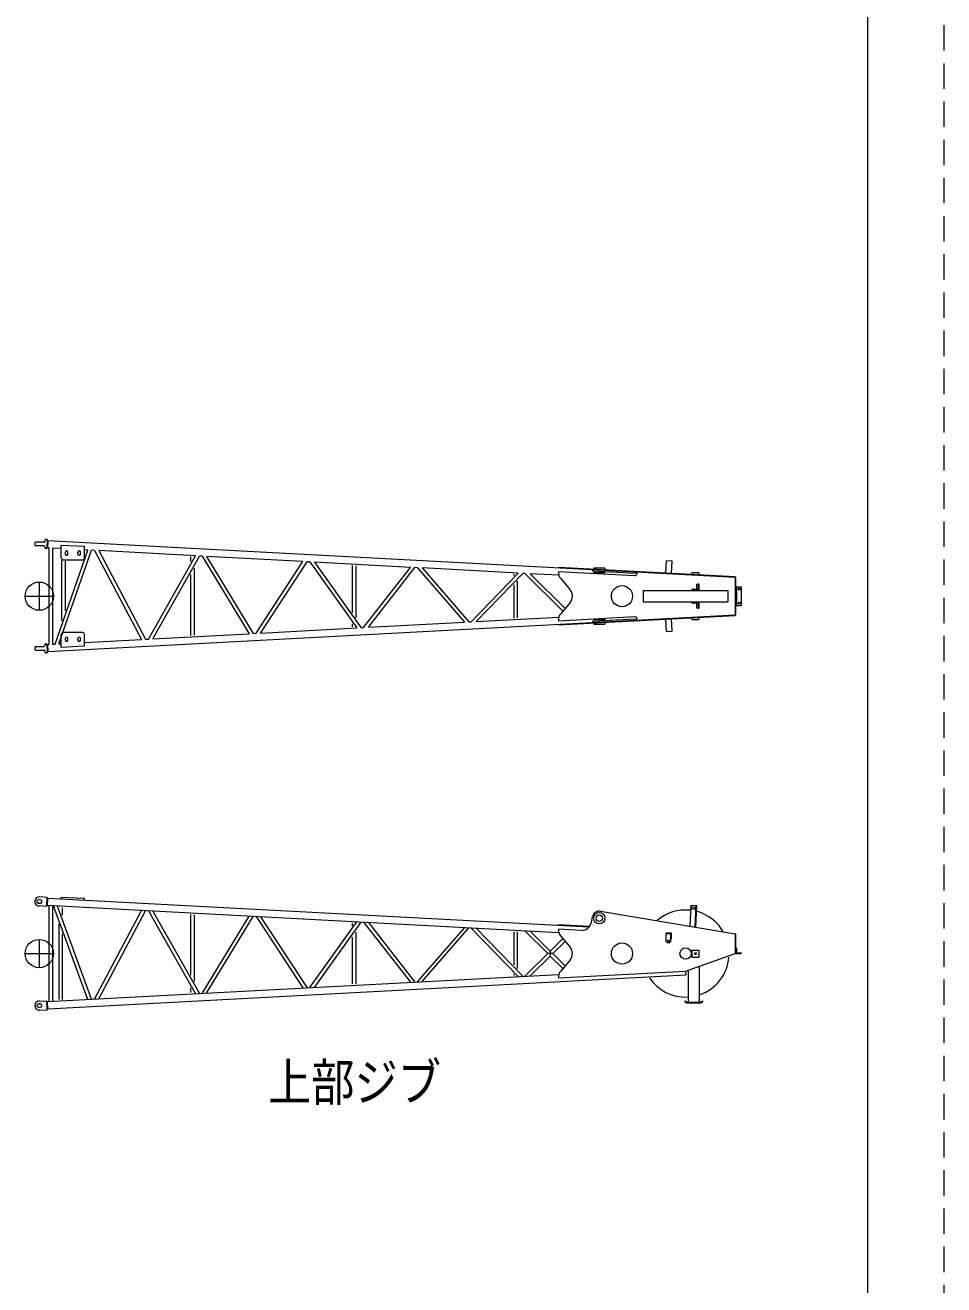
# Model space of a CAD drawing. Units: millimetres on the paper. Extents: x -420 to 629, y -297 to 297.
# Drawn here: x 312.2 to 420.5, y 0 to 148.5 of the extents above; entities that cross this region are included whole.
import ezdxf
from ezdxf.enums import TextEntityAlignment as Align

# ---------------------------------------------------------------- set-up
doc = ezdxf.new("R2010")
doc.units = ezdxf.units.MM
doc.linetypes.add('USER1', pattern=[4.5, 3, -1.5])
doc.layers.add('0-0_0', color=7, linetype='Continuous', lineweight=18)
doc.layers.add('0-1_1', color=7, linetype='Continuous', lineweight=18)
doc.styles.add('ＭＳ ゴシック', font='')
doc.styles.get('ＭＳ ゴシック').set_extended_font_data('MS Gothic')

msp = doc.modelspace()

# ---------------------------------------------------------------- linework, layer by layer
at = {"layer": '0-0_0'}
for p, q in [((314.502, 87.78), (314.489, 87.63)), ((314.776, 87.856), (314.585, 87.856)), ((314.776, 87.856), (314.719, 86.789)), ((314.87, 87.726), (314.824, 86.88)), ((314.866, 87.666), (314.85, 87.667)), ((395.881, 83.378), (314.87, 87.726)), ((313.314, 87.406), (313.314, 87.239)), ((314.389, 87.539), (313.448, 87.539)), ((314.389, 87.106), (313.448, 87.106)), ((314.489, 87.015), (314.502, 86.865)), ((314.719, 86.789), (314.585, 86.789)), ((314.827, 86.94), (314.811, 86.941)), ((314.969, 86.872), (314.824, 86.88)), ((314.969, 86.872), (314.969, 75.496)), ((315.392, 86.85), (315.392, 75.518)), ((316.437, 86.794), (315.393, 86.85)), ((315.703, 75.535), (319.561, 86.626)), ((316.159, 75.559), (320.001, 86.602)), ((316.437, 87.218), (319.187, 87.07)), ((316.437, 85.701), (316.437, 87.218)), ((316.92, 86.151), (316.92, 86.384)), ((317.22, 86.151), (317.22, 86.384)), ((318.404, 86.151), (318.404, 86.384)), ((318.704, 86.151), (318.704, 86.384)), ((319.187, 85.701), (319.187, 87.07)), ((319.561, 86.626), (319.187, 86.646)), ((320.368, 86.583), (320.001, 86.602)), ((320.368, 86.583), (325.899, 76.082)), ((332.245, 85.945), (320.861, 86.556)), ((320.861, 86.556), (326.364, 76.107)), ((316.469, 85.433), (316.469, 78.262)), ((316.654, 85.484), (318.97, 85.484)), ((316.892, 85.301), (316.892, 79.444)), ((326.714, 76.126), (332.245, 85.945)), ((327.215, 76.153), (332.717, 85.92)), ((331.686, 85.808), (331.686, 85.292)), ((333.059, 85.902), (332.717, 85.92)), ((333.059, 85.902), (338.591, 76.763)), ((344.937, 85.264), (333.57, 85.874)), ((333.57, 85.874), (339.071, 76.789)), ((339.402, 76.807), (344.937, 85.264)), ((339.927, 76.835), (345.425, 85.238)), ((345.744, 85.221), (345.426, 85.238)), ((345.744, 85.221), (351.281, 77.444)), ((346.284, 85.192), (351.781, 77.471)), ((357.624, 84.584), (346.285, 85.192)), ((350.736, 84.786), (350.736, 79.227)), ((351.159, 84.763), (351.159, 78.632)), ((387.736, 83.891), (387.815, 85.355)), ((388.48, 85.319), (387.815, 85.355)), ((388.402, 83.855), (388.48, 85.319)), ((331.686, 83.751), (331.686, 76.56)), ((332.109, 84.502), (332.109, 76.582)), ((352.084, 77.487), (357.623, 84.583)), ((352.645, 77.518), (358.139, 84.556)), ((358.421, 84.541), (358.139, 84.556)), ((358.421, 84.541), (363.964, 78.125)), ((370.301, 83.903), (359.008, 84.509)), ((359.008, 84.509), (364.498, 78.154)), ((364.754, 78.167), (370.301, 83.903)), ((365.375, 78.201), (370.861, 83.873)), ((369.786, 83.764), (369.786, 83.61)), ((371.096, 83.861), (370.861, 83.873)), ((371.096, 83.861), (375.584, 79.421)), ((371.733, 83.826), (375.858, 79.745)), ((375.104, 83.645), (371.733, 83.826)), ((375.052, 84.571), (375.048, 84.496)), ((384.051, 83.589), (375.048, 84.072)), ((395.885, 83.453), (375.052, 84.571)), ((375.322, 83.256), (376.438, 81.938)), ((379.067, 84.281), (379.059, 84.131)), ((384.074, 83.862), (379.059, 84.131)), ((379.214, 84.472), (379.214, 84.348)), ((380.547, 84.472), (379.214, 84.472)), ((379.214, 84.123), (379.214, 83.922)), ((380.547, 84.472), (380.547, 84.276)), ((384.082, 84.012), (384.074, 83.862)), ((384.314, 84.005), (384.314, 83.839)), ((391.631, 83.921), (391.631, 83.682)), ((395.885, 83.453), (395.881, 83.378)), ((395.881, 83.378), (395.956, 83.378)), ((395.881, 83.378), (395.881, 78.99)), ((395.956, 83.378), (395.956, 78.99)), ((313.847, 82.851), (313.847, 79.517)), ((369.786, 82.522), (369.786, 78.604)), ((370.209, 82.96), (370.209, 78.627)), ((385.047, 81.851), (385.047, 80.517)), ((385.047, 81.851), (395.047, 81.851)), ((390.814, 81.934), (390.814, 81.967)), ((390.814, 81.934), (391.648, 81.934)), ((390.857, 82.017), (391.49, 82.017)), ((390.982, 81.934), (390.982, 81.967)), ((391.397, 82.092), (391.397, 82.551)), ((391.439, 82.601), (391.648, 82.601)), ((391.565, 82.092), (391.565, 82.551)), ((391.648, 81.934), (391.648, 82.601)), ((395.047, 81.851), (395.047, 80.517)), ((396.039, 82.267), (396.039, 80.101)), ((312.181, 81.184), (315.514, 81.184)), ((376.438, 80.43), (375.322, 79.112)), ((385.047, 80.517), (395.047, 80.517)), ((390.814, 80.401), (390.814, 80.434)), ((391.648, 80.434), (390.814, 80.434)), ((391.49, 80.351), (390.857, 80.351)), ((390.982, 80.401), (390.982, 80.434)), ((391.397, 79.817), (391.397, 80.276)), ((391.565, 79.817), (391.565, 80.276)), ((391.648, 79.767), (391.648, 80.434)), ((314.869, 74.643), (395.881, 78.99)), ((365.375, 78.201), (375.104, 78.723)), ((375.048, 78.296), (384.051, 78.779)), ((375.052, 77.797), (395.885, 78.915)), ((391.648, 79.767), (391.439, 79.767)), ((395.956, 78.99), (395.881, 78.99)), ((395.881, 78.99), (395.885, 78.915)), ((395.956, 80.101), (396.622, 80.101)), ((339.927, 76.835), (351.281, 77.444)), ((350.736, 77.922), (350.736, 77.582)), ((351.781, 77.471), (352.084, 77.488)), ((352.645, 77.518), (363.964, 78.125)), ((364.498, 78.154), (364.754, 78.167)), ((375.048, 77.872), (375.052, 77.797)), ((379.059, 78.237), (384.074, 78.507)), ((379.059, 78.237), (379.067, 78.088)), ((379.214, 78.446), (379.214, 78.246)), ((379.214, 78.446), (380.547, 78.446)), ((379.214, 78.02), (379.214, 77.896)), ((379.214, 77.896), (380.547, 77.896)), ((380.547, 78.446), (380.547, 78.317)), ((380.547, 78.092), (380.547, 77.896)), ((384.074, 78.506), (384.082, 78.357)), ((384.314, 78.529), (384.314, 78.363)), ((387.81, 77.013), (387.731, 78.477)), ((388.476, 77.049), (388.397, 78.513)), ((390.797, 78.642), (390.797, 78.448)), ((390.797, 78.448), (391.631, 78.448)), ((391.631, 78.687), (391.631, 78.448)), ((316.437, 75.15), (316.437, 76.667)), ((318.97, 76.884), (316.654, 76.884)), ((316.92, 75.984), (316.92, 76.217)), ((317.22, 75.984), (317.22, 76.217)), ((318.404, 75.984), (318.404, 76.217)), ((318.704, 75.984), (318.704, 76.217)), ((319.187, 75.298), (319.187, 76.667)), ((319.187, 75.722), (325.898, 76.082)), ((326.364, 76.107), (326.714, 76.126)), ((327.215, 76.153), (338.591, 76.763)), ((339.071, 76.789), (339.402, 76.807)), ((387.81, 77.013), (388.476, 77.049)), ((313.314, 75.129), (313.314, 74.962)), ((313.448, 75.262), (314.389, 75.262)), ((313.448, 74.829), (314.389, 74.829)), ((314.502, 75.503), (314.489, 75.354)), ((314.489, 74.738), (314.502, 74.588)), ((314.585, 75.579), (314.719, 75.579)), ((314.585, 74.512), (314.776, 74.512)), ((314.719, 75.579), (314.776, 74.512)), ((314.811, 75.427), (314.827, 75.428)), ((314.824, 75.488), (314.969, 75.496)), ((314.824, 75.488), (314.869, 74.643)), ((314.85, 74.702), (314.866, 74.703)), ((315.393, 75.519), (315.703, 75.535)), ((316.159, 75.559), (316.437, 75.574)), ((319.187, 75.298), (316.437, 75.15)), ((314.718, 44.612), (313.819, 44.66)), ((314.775, 45.677), (313.876, 45.725)), ((314.718, 44.612), (314.775, 45.677)), ((314.827, 44.776), (314.81, 44.777)), ((314.824, 44.716), (314.869, 45.562)), ((375.105, 41.509), (314.824, 44.716)), ((314.866, 45.502), (314.849, 45.503)), ((378.658, 42.167), (314.869, 45.562)), ((314.969, 44.709), (314.969, 33.399)), ((315.392, 44.686), (315.392, 33.422)), ((319.56, 33.643), (315.535, 44.678)), ((320.002, 33.667), (315.994, 44.654)), ((316.426, 45.479), (316.437, 45.679)), ((319.187, 45.532), (316.437, 45.679)), ((319.176, 45.333), (319.187, 45.532)), ((390.584, 42.274), (390.716, 44.75)), ((390.716, 44.75), (391.381, 44.715)), ((391.163, 42.177), (391.298, 44.719)), ((391.245, 42.163), (391.381, 44.715)), ((316.559, 44.457), (316.559, 43.591)), ((320.368, 33.687), (325.898, 44.127)), ((320.861, 33.713), (326.364, 44.102)), ((326.714, 44.084), (332.245, 34.318)), ((327.215, 44.057), (332.717, 34.344)), ((331.686, 43.652), (331.686, 36.502)), ((332.109, 43.63), (332.109, 35.755)), ((333.058, 34.362), (338.591, 43.452)), ((333.57, 34.389), (339.071, 43.426)), ((339.402, 43.408), (344.936, 34.994)), ((339.927, 43.381), (345.426, 35.02)), ((378.945, 42.743), (379.062, 43.373)), ((380.018, 44.043), (395.881, 41.387)), ((316.136, 42.544), (316.136, 33.628)), ((345.744, 35.037), (351.28, 42.776)), ((346.285, 35.066), (351.782, 42.75)), ((350.736, 42.638), (350.736, 42.302)), ((351.159, 41.593), (351.159, 35.492)), ((352.084, 42.734), (357.623, 35.669)), ((352.645, 42.704), (358.139, 35.697)), ((358.421, 35.712), (363.963, 42.101)), ((359.008, 35.743), (364.499, 42.073)), ((364.753, 42.059), (370.301, 36.344)), ((365.375, 42.026), (370.862, 36.373)), ((369.786, 41.625), (369.786, 37.712)), ((370.209, 41.602), (370.209, 37.285)), ((373.801, 39.054), (371.096, 41.722)), ((374.102, 39.351), (371.733, 41.688)), ((375.048, 42.359), (375.052, 42.434)), ((377.798, 41.789), (375.048, 41.936)), ((378.718, 42.239), (375.052, 42.434)), ((313.847, 40.721), (313.847, 37.387)), ((316.559, 41.383), (316.559, 33.651)), ((350.736, 41.002), (350.736, 35.469)), ((374.102, 39.351), (375.583, 40.812)), ((374.403, 39.054), (375.858, 40.489)), ((375.324, 41.118), (376.434, 39.81)), ((388.397, 41.471), (387.731, 41.471)), ((387.731, 41.437), (387.731, 41.471)), ((388.239, 41.387), (387.781, 41.387)), ((387.781, 40.454), (387.781, 41.387)), ((387.781, 40.454), (387.931, 40.304)), ((388.164, 40.304), (387.931, 40.304)), ((388.314, 40.454), (388.164, 40.304)), ((388.314, 40.454), (388.314, 41.312)), ((388.397, 40.804), (388.364, 40.804)), ((388.397, 40.804), (388.397, 41.471)), ((395.881, 41.387), (395.881, 39.054)), ((395.956, 41.387), (395.881, 41.387)), ((395.956, 41.387), (395.956, 39.054)), ((312.181, 39.054), (315.514, 39.054)), ((371.096, 36.386), (373.801, 39.054)), ((371.733, 36.42), (374.102, 38.757)), ((374.403, 39.054), (373.801, 39.054)), ((374.102, 39.351), (374.102, 38.757)), ((375.583, 37.296), (374.102, 38.757)), ((375.858, 37.619), (374.404, 39.054)), ((390.048, 36.971), (395.881, 39.054)), ((390.797, 39.471), (391.631, 39.471)), ((390.797, 39.471), (390.797, 38.637)), ((390.797, 38.637), (391.631, 38.637)), ((391.631, 39.471), (391.631, 38.637)), ((395.956, 39.054), (395.881, 39.054)), ((395.956, 39.721), (395.989, 39.721)), ((395.956, 39.054), (396.622, 39.054)), ((396.039, 39.671), (396.039, 39.212)), ((396.114, 39.137), (396.572, 39.137)), ((396.622, 39.087), (396.622, 39.054)), ((376.434, 38.298), (375.324, 36.99)), ((391.643, 37.54), (391.643, 33.302)), ((314.824, 33.392), (375.104, 36.599)), ((314.869, 32.546), (390.07, 36.548)), ((369.786, 36.635), (369.786, 36.483)), ((375.048, 36.172), (390.047, 36.971)), ((390.047, 36.971), (390.07, 36.548)), ((390.359, 37.082), (390.359, 33.302)), ((331.686, 34.967), (331.686, 34.456)), ((313.819, 33.448), (314.718, 33.496)), ((314.775, 32.431), (314.718, 33.496)), ((314.81, 33.331), (314.827, 33.332)), ((314.869, 32.546), (314.824, 33.392)), ((389.982, 33.459), (389.944, 33.394)), ((389.944, 33.394), (390.196, 33.248)), ((389.982, 33.459), (390.233, 33.313)), ((390.275, 33.302), (391.771, 33.302)), ((390.275, 33.227), (391.771, 33.227)), ((391.813, 33.313), (392.064, 33.459)), ((391.851, 33.248), (392.102, 33.394)), ((392.064, 33.459), (392.102, 33.394)), ((313.876, 32.383), (314.775, 32.431)), ((314.849, 32.605), (314.866, 32.606))]:
    msp.add_line(p, q, dxfattribs=at)
for points in [[(380.547, 84.051), (380.547, 83.922), (379.214, 83.922)], [(391.631, 83.921), (390.797, 83.921), (390.797, 83.726)], [(395.956, 82.267), (396.622, 82.267), (396.622, 80.101)]]:
    msp.add_lwpolyline(points, dxfattribs=at)
for centre, radius in [((313.847, 81.184), 1.667), ((396.372, 82.017), 0.117), ((396.372, 80.351), 0.117), ((313.848, 45.192), 0.258), ((390.947, 44.404), 0.175), ((379.881, 43.221), 0.667), ((379.881, 43.221), 0.377), ((313.847, 39.054), 1.667), ((388.047, 40.554), 0.117), ((390.047, 39.054), 0.667), ((391.214, 39.054), 0.1), ((391.214, 39.054), 0.0833), ((313.848, 32.916), 0.258)]:
    msp.add_circle(centre, radius, dxfattribs=at)
for centre, radius, start, end in [((314.389, 87.639), 0.1, 270.02095, 355.00182), ((314.585, 87.772), 0.0833, 89.97485, 174.99781), ((314.854, 87.75), 0.0833, 176.90769, 266.93581), ((313.448, 87.406), 0.133, 89.99998, 180.00002), ((313.448, 87.239), 0.133, 180.00009, 270.00007), ((314.389, 87.006), 0.1, 4.99909, 89.9896), ((314.585, 86.872), 0.0833, 185.00116, 270.01264), ((314.806, 86.858), 0.0833, 86.9088, 176.92217), ((317.07, 86.384), 0.15, 0.00002, 179.99996), ((317.07, 86.151), 0.15, 179.99996, 0), ((318.554, 86.384), 0.15, 0.00002, 179.99996), ((318.554, 86.151), 0.15, 179.99996, 0), ((316.654, 85.701), 0.217, 179.99996, 269.99995), ((318.97, 85.701), 0.217, 270.00002, 0), ((376.213, 84.01), 1.167, 176.92714, 220.2495), ((384.064, 83.839), 0.25, 266.92796, 0.00809), ((375.547, 81.184), 1.167, 319.75051, 39.92787), ((376.213, 78.358), 1.167, 139.75048, 183.07284), ((384.064, 78.529), 0.25, 359.99191, 93.07209), ((316.654, 76.667), 0.217, 90.00004, 180.00002), ((317.07, 76.217), 0.15, 0.00007, 180.00002), ((317.07, 75.984), 0.15, 180.00009, 359.99998), ((318.554, 76.217), 0.15, 0.00007, 180.00002), ((318.554, 75.984), 0.15, 180.00009, 359.99998), ((318.97, 76.667), 0.217, 360, 89.99998), ((313.448, 75.129), 0.133, 89.99998, 179.99996), ((313.448, 74.962), 0.133, 179.99996, 270), ((314.389, 75.362), 0.1, 270.0104, 355.00091), ((314.389, 74.729), 0.1, 4.99818, 89.97911), ((314.585, 75.496), 0.0833, 89.98741, 174.9989), ((314.585, 74.596), 0.0833, 185.00219, 270.02515), ((314.806, 75.51), 0.0833, 183.07783, 273.0912), ((314.854, 74.618), 0.0833, 93.06417, 183.09229), ((313.848, 45.192), 0.533, 86.95383, 266.95385), ((314.806, 44.694), 0.0833, 86.93585, 176.95375), ((314.853, 45.586), 0.0833, 176.95272, 266.98122), ((379.881, 43.221), 0.833, 80.49728, 169.48721), ((390.047, 39.054), 5.133, 83.83057, 131.0097), ((390.047, 39.054), 5.133, 29.98487, 74.27754), ((377.798, 42.956), 1.167, 269.99805, 349.48723), ((387.781, 41.437), 0.05, 180.00004, 270.00002), ((388.239, 41.312), 0.075, 359.99996, 89.99998), ((388.364, 40.854), 0.05, 180.00004, 270.00002), ((390.047, 39.054), 5.133, 289.28924, 355.28481), ((395.989, 39.671), 0.05, 0, 89.99998), ((396.114, 39.212), 0.075, 179.99996, 270), ((396.572, 39.087), 0.05, 0, 89.99998), ((390.047, 39.054), 5.133, 213.82433, 272.30245), ((313.848, 32.916), 0.533, 93.04614, 273.04616), ((314.806, 33.414), 0.0833, 183.0463, 273.0642), ((390.275, 33.385), 0.158, 239.96511, 270.00056), ((390.275, 33.385), 0.0833, 239.96511, 270.00056), ((390.275, 33.385), 0.0833, 239.96511, 270.00056), ((391.771, 33.385), 0.0833, 270.00078, 300.03608), ((391.771, 33.385), 0.158, 270.00078, 300.03608), ((314.853, 32.522), 0.0833, 93.01876, 183.04727)]:
    msp.add_arc(centre, radius, start, end, dxfattribs=at)
for centre, ratio in [((382.547, 81.184), 0.998587), ((382.547, 39.054), 0.998563)]:
    msp.add_ellipse(centre, major_axis=(0, -1.25), ratio=ratio, dxfattribs=at)
for centre, major_axis, ratio, start_param, end_param in [((390.864, 81.967), (-0.0034, 0.0499), 0.99858, 0.0867334, 1.5027659), ((391.032, 81.967), (-0.0034, 0.0499), 0.99858, 0.0867334, 1.5027659), ((391.322, 82.092), (0, 0.075), 0.99858, 3.1415927, 4.712389), ((391.447, 82.551), (-0.0034, 0.0499), 0.99858, 0.0867334, 1.5027659), ((391.49, 82.092), (0, 0.075), 0.99858, 3.1415927, 4.712389), ((391.615, 82.551), (-0.0034, 0.0499), 0.99858, 0.0867334, 1.5027659), ((390.864, 80.401), (-0.0034, -0.0499), 0.99858, 4.7804194, 6.1964519), ((391.032, 80.401), (-0.0034, -0.0499), 0.99858, 4.7804194, 6.1964519), ((391.322, 80.276), (0, -0.075), 0.99858, 1.5707963, 3.1415927), ((391.49, 80.276), (0, -0.075), 0.99858, 1.5707963, 3.1415927), ((391.447, 79.817), (-0.0034, -0.0499), 0.99858, 4.7804194, 6.1964519), ((391.615, 79.817), (-0.0034, -0.0499), 0.99858, 4.7804194, 6.1964519), ((376.211, 41.874), (0, 1.167), 0.998563, 1.5176309, 2.2755854), ((375.547, 39.054), (0, 1.167), 0.998563, 4.0075812, 5.417178), ((376.211, 36.234), (0, 1.167), 0.998563, 0.8659886, 1.6239572)]:
    msp.add_ellipse(centre, major_axis=major_axis, ratio=ratio, start_param=start_param, end_param=end_param, dxfattribs=at)
at = {"layer": '0-1_1', "linetype": 'USER1'}
msp.add_line((420.5, 297), (420.5, -297), dxfattribs=at)
at = {"layer": '0-1_1'}
msp.add_line((411.5, 284), (411.5, -286), dxfattribs=at)

# ---------------------------------------------------------------- texts
at = {"layer": '0-0_0', "style": 'ＭＳ ゴシック', "width": 0.85}
msp.add_text('上部ジブ', height=4.399, dxfattribs=at).set_placement((340.81, 20.376), align=Align.BOTTOM_LEFT)

doc.saveas('drawing.dxf')
